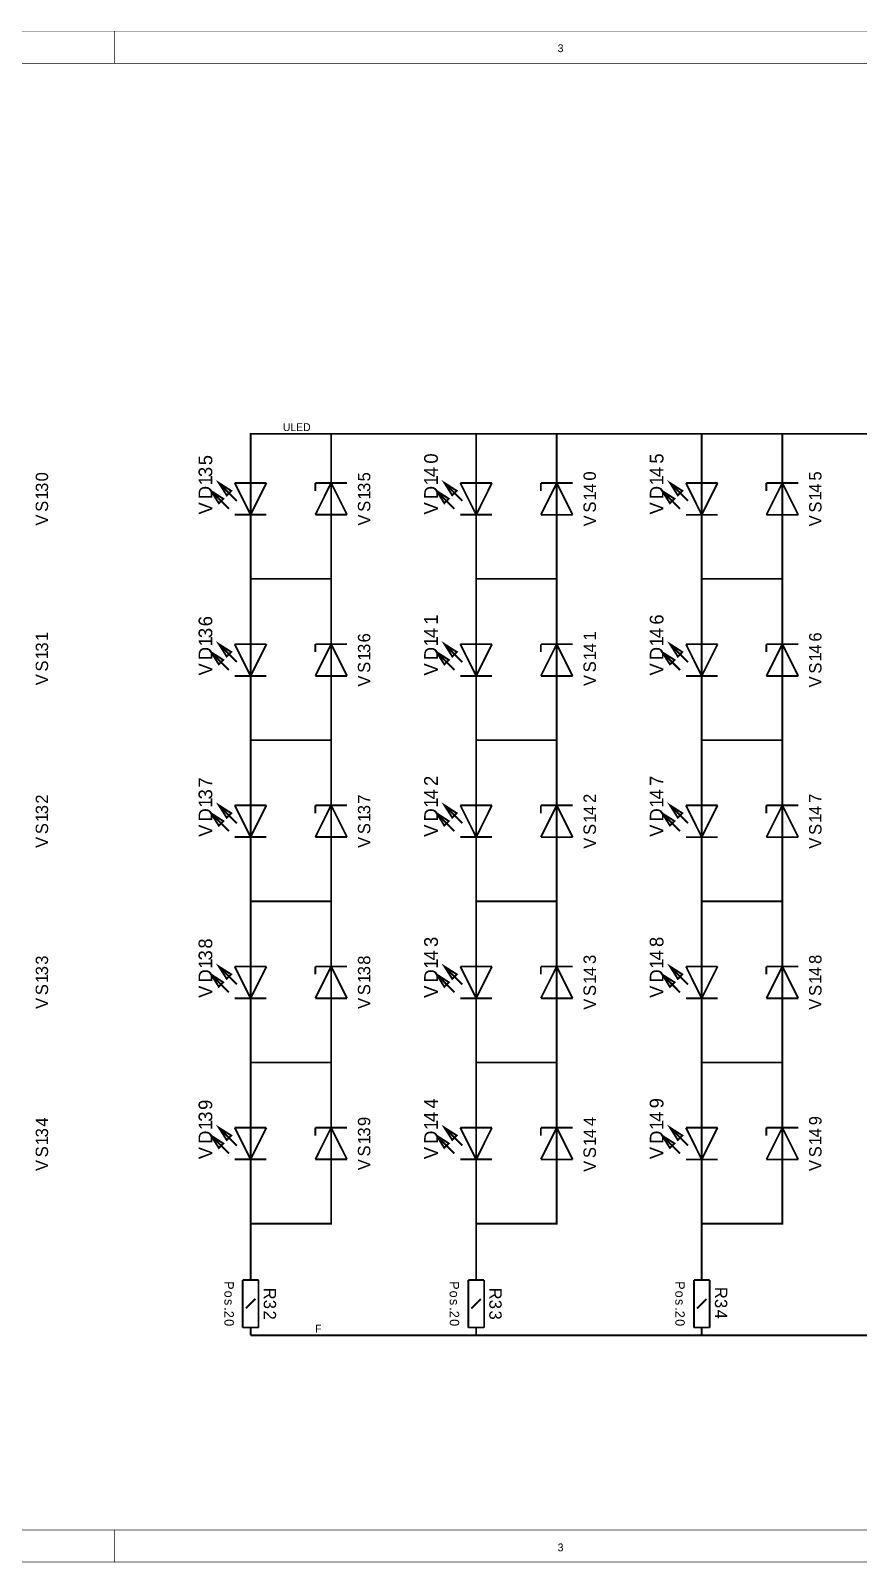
# Model space of a CAD drawing. Header units: millimetres. Extents: x 0 to 33.5, y 0 to 9.5.
# Drawn here: x 10.63 to 15.77, y 0 to 9.5 of the extents above; entities that cross this region are included whole.
import ezdxf

# ---------------------------------------------------------------- set-up
doc = ezdxf.new("R2010")
doc.units = ezdxf.units.MM
doc.header["$MEASUREMENT"] = 0
doc.layers.add('Sheet', color=255, linetype='Continuous')

msp = doc.modelspace()

# ---------------------------------------------------------------- linework, layer by layer
at = {"layer": 'Sheet'}
for points, const_width in [([(0, 9.4983), (0, 0), (33.4646, 0), (33.4646, 9.4983), (0, 9.4983), (0, 9.4983)], 0.0039), ([(0, 9.4983), (33.4646, 9.4983), (33.4646, 0), (0, 0), (0, 9.4983)], 0.0039), ([(0.2005, 9.2995), (0.2005, 0.1988), (33.2657, 0.1988), (33.2657, 9.2995), (0.2005, 9.2995), (0.2005, 9.2995)], 0.0039), ([(0.2005, 9.2995), (33.2657, 9.2995), (33.2657, 0.1988), (0.2005, 0.1988), (0.2005, 9.2995)], 0.0039), ([(11.8306, 6.597), (11.803, 6.5695), (11.7541, 6.6459), (11.8306, 6.597)], 0.0118), ([(11.8798, 6.6463), (11.8519, 6.6183), (11.8034, 6.6952), (11.8798, 6.6463)], 0.0118), ([(11.8798, 6.6463), (11.8519, 6.6183), (11.8034, 6.6952), (11.8798, 6.6463)], 0.0039), ([(13.2307, 6.597), (13.2027, 6.5695), (13.1543, 6.6459), (13.2307, 6.597)], 0.0118), ([(13.28, 6.6463), (13.252, 6.6183), (13.2035, 6.6952), (13.28, 6.6463)], 0.0118), ([(13.28, 6.6463), (13.252, 6.6183), (13.2035, 6.6952), (13.28, 6.6463)], 0.0039), ([(14.6312, 6.597), (14.6028, 6.5695), (14.5544, 6.6455), (14.6312, 6.597)], 0.0118), ([(14.6797, 6.6463), (14.6521, 6.6179), (14.6037, 6.6948), (14.6797, 6.6463)], 0.0118), ([(14.6797, 6.6463), (14.6521, 6.6179), (14.6037, 6.6948), (14.6797, 6.6463)], 0.0039), ([(11.8306, 6.597), (11.803, 6.5695), (11.7541, 6.6459), (11.8306, 6.597)], 0.0039), ([(13.2307, 6.597), (13.2027, 6.5695), (13.1543, 6.6459), (13.2307, 6.597)], 0.0039), ([(14.6312, 6.597), (14.6028, 6.5695), (14.5544, 6.6455), (14.6312, 6.597)], 0.0039), ([(11.8798, 5.6464), (11.8519, 5.6184), (11.8034, 5.6952), (11.8798, 5.6464)], 0.0118), ([(13.28, 5.6464), (13.252, 5.6184), (13.2035, 5.6952), (13.28, 5.6464)], 0.0118), ([(14.6797, 5.6464), (14.6521, 5.618), (14.6037, 5.6948), (14.6797, 5.6464)], 0.0118), ([(11.8306, 5.5971), (11.803, 5.5695), (11.7541, 5.646), (11.8306, 5.5971)], 0.0118), ([(11.8306, 5.5971), (11.803, 5.5695), (11.7541, 5.646), (11.8306, 5.5971)], 0.0039), ([(11.8798, 5.6464), (11.8519, 5.6184), (11.8034, 5.6952), (11.8798, 5.6464)], 0.0039), ([(13.2307, 5.5971), (13.2027, 5.5695), (13.1543, 5.646), (13.2307, 5.5971)], 0.0118), ([(13.2307, 5.5971), (13.2027, 5.5695), (13.1543, 5.646), (13.2307, 5.5971)], 0.0039), ([(13.28, 5.6464), (13.252, 5.6184), (13.2035, 5.6952), (13.28, 5.6464)], 0.0039), ([(14.6312, 5.5971), (14.6028, 5.5695), (14.5544, 5.6455), (14.6312, 5.5971)], 0.0118), ([(14.6312, 5.5971), (14.6028, 5.5695), (14.5544, 5.6455), (14.6312, 5.5971)], 0.0039), ([(14.6797, 5.6464), (14.6521, 5.618), (14.6037, 5.6948), (14.6797, 5.6464)], 0.0039), ([(11.8306, 4.5971), (11.803, 4.5691), (11.7541, 4.646), (11.8306, 4.5971)], 0.0118), ([(11.8798, 4.6464), (11.8519, 4.6184), (11.8034, 4.6953), (11.8798, 4.6464)], 0.0118), ([(11.8798, 4.6464), (11.8519, 4.6184), (11.8034, 4.6953), (11.8798, 4.6464)], 0.0039), ([(13.2307, 4.5971), (13.2027, 4.5691), (13.1543, 4.646), (13.2307, 4.5971)], 0.0118), ([(13.28, 4.6464), (13.252, 4.6184), (13.2035, 4.6953), (13.28, 4.6464)], 0.0118), ([(13.28, 4.6464), (13.252, 4.6184), (13.2035, 4.6953), (13.28, 4.6464)], 0.0039), ([(14.6312, 4.5971), (14.6028, 4.5696), (14.5544, 4.6456), (14.6312, 4.5971)], 0.0118), ([(14.6797, 4.6464), (14.6521, 4.618), (14.6037, 4.6949), (14.6797, 4.6464)], 0.0118), ([(14.6797, 4.6464), (14.6521, 4.618), (14.6037, 4.6949), (14.6797, 4.6464)], 0.0039), ([(11.8306, 4.5971), (11.803, 4.5691), (11.7541, 4.646), (11.8306, 4.5971)], 0.0039), ([(13.2307, 4.5971), (13.2027, 4.5691), (13.1543, 4.646), (13.2307, 4.5971)], 0.0039), ([(14.6312, 4.5971), (14.6028, 4.5696), (14.5544, 4.6456), (14.6312, 4.5971)], 0.0039), ([(11.8798, 3.6465), (11.8519, 3.6185), (11.8034, 3.6949), (11.8798, 3.6465)], 0.0118), ([(13.28, 3.6465), (13.252, 3.6185), (13.2035, 3.6949), (13.28, 3.6465)], 0.0118), ([(14.6797, 3.6465), (14.6521, 3.6181), (14.6037, 3.6949), (14.6797, 3.6465)], 0.0118), ([(11.8306, 3.5972), (11.803, 3.5692), (11.7541, 3.646), (11.8306, 3.5972)], 0.0118), ([(11.8306, 3.5972), (11.803, 3.5692), (11.7541, 3.646), (11.8306, 3.5972)], 0.0039), ([(11.8798, 3.6465), (11.8519, 3.6185), (11.8034, 3.6949), (11.8798, 3.6465)], 0.0039), ([(13.2307, 3.5972), (13.2027, 3.5692), (13.1543, 3.646), (13.2307, 3.5972)], 0.0118), ([(13.2307, 3.5972), (13.2027, 3.5692), (13.1543, 3.646), (13.2307, 3.5972)], 0.0039), ([(13.28, 3.6465), (13.252, 3.6185), (13.2035, 3.6949), (13.28, 3.6465)], 0.0039), ([(14.6312, 3.5972), (14.6028, 3.5688), (14.5544, 3.6456), (14.6312, 3.5972)], 0.0118), ([(14.6312, 3.5972), (14.6028, 3.5688), (14.5544, 3.6456), (14.6312, 3.5972)], 0.0039), ([(14.6797, 3.6465), (14.6521, 3.6181), (14.6037, 3.6949), (14.6797, 3.6465)], 0.0039), ([(11.8306, 2.5972), (11.803, 2.5692), (11.7541, 2.6461), (11.8306, 2.5972)], 0.0118), ([(11.8798, 2.6465), (11.8519, 2.6185), (11.8034, 2.695), (11.8798, 2.6465)], 0.0118), ([(11.8798, 2.6465), (11.8519, 2.6185), (11.8034, 2.695), (11.8798, 2.6465)], 0.0039), ([(13.2307, 2.5972), (13.2027, 2.5692), (13.1543, 2.6461), (13.2307, 2.5972)], 0.0118), ([(13.28, 2.6465), (13.252, 2.6185), (13.2035, 2.695), (13.28, 2.6465)], 0.0118), ([(13.28, 2.6465), (13.252, 2.6185), (13.2035, 2.695), (13.28, 2.6465)], 0.0039), ([(14.6312, 2.5972), (14.6028, 2.5688), (14.5544, 2.6457), (14.6312, 2.5972)], 0.0118), ([(14.6797, 2.6465), (14.6521, 2.6181), (14.6037, 2.695), (14.6797, 2.6465)], 0.0118), ([(14.6797, 2.6465), (14.6521, 2.6181), (14.6037, 2.695), (14.6797, 2.6465)], 0.0039), ([(11.8306, 2.5972), (11.803, 2.5692), (11.7541, 2.6461), (11.8306, 2.5972)], 0.0039), ([(13.2307, 2.5972), (13.2027, 2.5692), (13.1543, 2.6461), (13.2307, 2.5972)], 0.0039), ([(14.6312, 2.5972), (14.6028, 2.5688), (14.5544, 2.6457), (14.6312, 2.5972)], 0.0039)]:
    msp.add_lwpolyline(points, close=True, dxfattribs=dict(at, const_width=const_width))
for points, const_width in [([(11.1551, 9.4996), (11.1551, 9.2995)], 0.0039), ([(12.0001, 6.7934), (12.0001, 6.9997), (12.5001, 6.9997), (12.5001, 6.7934)], 0.0118), ([(12.5001, 6.9997), (13.4007, 6.9997), (13.9003, 6.9997), (14.8, 6.9997), (15.3004, 6.9997), (16.2001, 6.9997), (16.7005, 6.9997), (17.6003, 6.9997), (18.1007, 6.9997), (19.0004, 6.9997), (19.5008, 6.9997), (19.5008, 6.7934)], 0.0118), ([(13.4003, 6.7934), (13.4003, 6.9997)], 0.0118), ([(13.9003, 6.9997), (13.9003, 6.7934)], 0.0118), ([(14.8, 6.7934), (14.8, 6.9997)], 0.0118), ([(15.3004, 6.9997), (15.3004, 6.7934)], 0.0118), ([(12.0001, 6.6952), (12.0001, 6.7934)], 0.0118), ([(12.5001, 6.6952), (12.5001, 6.7934)], 0.0118), ([(13.4003, 6.6952), (13.4003, 6.7934)], 0.0118), ([(13.9003, 6.6948), (13.9003, 6.7934)], 0.0118), ([(14.8, 6.6948), (14.8, 6.7934)], 0.0118), ([(15.3004, 6.6948), (15.3004, 6.7934)], 0.0118), ([(11.9145, 6.5837), (11.8034, 6.6952)], 0.0118), ([(11.8798, 6.6463), (11.8034, 6.6952)], 0.0118), ([(11.8519, 6.6183), (11.8034, 6.6952)], 0.0118), ([(11.9016, 6.6952), (12.0987, 6.6952)], 0.0118), ([(11.9016, 6.6952), (12.0001, 6.498)], 0.0118), ([(12.0987, 6.6952), (12.0001, 6.498)], 0.0118), ([(12.0001, 6.498), (12.0001, 6.6952)], 0.0118), ([(12.5987, 6.6952), (12.402, 6.6952)], 0.0118), ([(12.402, 6.498), (12.5001, 6.6952)], 0.0118), ([(12.402, 6.6952), (12.402, 6.6459)], 0.0118), ([(12.5001, 6.498), (12.5001, 6.6952)], 0.0118), ([(12.5001, 6.6952), (12.5987, 6.498)], 0.0118), ([(13.3147, 6.5837), (13.2035, 6.6952)], 0.0118), ([(13.28, 6.6463), (13.2035, 6.6952)], 0.0118), ([(13.252, 6.6183), (13.2035, 6.6952)], 0.0118), ([(13.3017, 6.6952), (13.4984, 6.6952)], 0.0118), ([(13.3017, 6.6952), (13.4003, 6.498)], 0.0118), ([(13.4984, 6.6952), (13.4003, 6.498)], 0.0118), ([(13.4003, 6.498), (13.4003, 6.6952)], 0.0118), ([(13.9988, 6.6948), (13.8017, 6.6948)], 0.0118), ([(13.8017, 6.4976), (13.9003, 6.6948)], 0.0118), ([(13.8017, 6.6948), (13.8017, 6.6455)], 0.0118), ([(13.9003, 6.4976), (13.9003, 6.6948)], 0.0118), ([(13.9003, 6.6948), (13.9988, 6.4976)], 0.0118), ([(14.7148, 6.5837), (14.6037, 6.6948)], 0.0118), ([(14.6797, 6.6463), (14.6037, 6.6948)], 0.0118), ([(14.6521, 6.6179), (14.6037, 6.6948)], 0.0118), ([(14.7023, 6.6948), (14.8986, 6.6948)], 0.0118), ([(14.7023, 6.6948), (14.8, 6.4976)], 0.0118), ([(14.8986, 6.6948), (14.8, 6.4976)], 0.0118), ([(14.8, 6.4976), (14.8, 6.6948)], 0.0118), ([(15.399, 6.6948), (15.2018, 6.6948)], 0.0118), ([(15.2018, 6.4976), (15.3004, 6.6948)], 0.0118), ([(15.2018, 6.6948), (15.2018, 6.6455)], 0.0118), ([(15.3004, 6.4976), (15.3004, 6.6948)], 0.0118), ([(15.3004, 6.6948), (15.399, 6.4976)], 0.0118), ([(11.8656, 6.5344), (11.7541, 6.6459)], 0.0118), ([(13.2654, 6.5344), (13.1543, 6.6459)], 0.0118), ([(14.6655, 6.5344), (14.5544, 6.6455)], 0.0118), ([(11.9016, 6.498), (12.0987, 6.498)], 0.0118), ([(12.0001, 6.498), (12.0001, 6.3999)], 0.0118), ([(12.5987, 6.498), (12.402, 6.498)], 0.0118), ([(12.5001, 6.498), (12.5001, 6.3999)], 0.0118), ([(13.3017, 6.498), (13.4984, 6.498)], 0.0118), ([(13.4003, 6.498), (13.4003, 6.3999)], 0.0118), ([(13.9988, 6.4976), (13.8017, 6.4976)], 0.0118), ([(13.9003, 6.4976), (13.9003, 6.3999)], 0.0118), ([(14.7023, 6.4976), (14.8986, 6.4976)], 0.0118), ([(14.8, 6.4976), (14.8, 6.3999)], 0.0118), ([(15.399, 6.4976), (15.2018, 6.4976)], 0.0118), ([(15.3004, 6.4976), (15.3004, 6.3999)], 0.0118), ([(12.0001, 6.3999), (12.0001, 6.1), (12.0001, 5.7934)], 0.0118), ([(12.5001, 6.3999), (12.5001, 6.1), (12.5001, 5.7934)], 0.0118), ([(13.4003, 6.3999), (13.4003, 6.1), (13.4003, 5.7934)], 0.0118), ([(13.9003, 6.3999), (13.9003, 6.1), (13.9003, 5.7934)], 0.0118), ([(14.8, 6.3999), (14.8, 6.1), (14.8, 5.7934)], 0.0118), ([(15.3004, 6.3999), (15.3004, 6.1), (15.3004, 5.7934)], 0.0118), ([(12.5001, 6.1), (12.0001, 6.1)], 0.0118), ([(13.9003, 6.1), (13.4007, 6.1)], 0.0118), ([(15.3004, 6.1), (14.8, 6.1)], 0.0118), ([(12.0001, 5.6952), (12.0001, 5.7934)], 0.0118), ([(12.5001, 5.6952), (12.5001, 5.7934)], 0.0118), ([(13.4003, 5.6952), (13.4003, 5.7934)], 0.0118), ([(13.9003, 5.6948), (13.9003, 5.7934)], 0.0118), ([(14.8, 5.6948), (14.8, 5.7934)], 0.0118), ([(15.3004, 5.6948), (15.3004, 5.7934)], 0.0118), ([(11.8656, 5.5344), (11.7541, 5.646)], 0.0118), ([(11.9145, 5.5837), (11.8034, 5.6952)], 0.0118), ([(11.8798, 5.6464), (11.8034, 5.6952)], 0.0118), ([(11.8519, 5.6184), (11.8034, 5.6952)], 0.0118), ([(11.9016, 5.6952), (12.0987, 5.6952)], 0.0118), ([(11.9016, 5.6952), (12.0001, 5.4981)], 0.0118), ([(12.0987, 5.6952), (12.0001, 5.4981)], 0.0118), ([(12.0001, 5.4981), (12.0001, 5.6952)], 0.0118), ([(12.5987, 5.6952), (12.402, 5.6952)], 0.0118), ([(12.402, 5.4981), (12.5001, 5.6952)], 0.0118), ([(12.402, 5.6952), (12.402, 5.646)], 0.0118), ([(12.5001, 5.4981), (12.5001, 5.6952)], 0.0118), ([(12.5001, 5.6952), (12.5987, 5.4981)], 0.0118), ([(13.2654, 5.5344), (13.1543, 5.646)], 0.0118), ([(13.3147, 5.5837), (13.2035, 5.6952)], 0.0118), ([(13.28, 5.6464), (13.2035, 5.6952)], 0.0118), ([(13.252, 5.6184), (13.2035, 5.6952)], 0.0118), ([(13.3017, 5.6952), (13.4984, 5.6952)], 0.0118), ([(13.3017, 5.6952), (13.4003, 5.4981)], 0.0118), ([(13.4984, 5.6952), (13.4003, 5.4981)], 0.0118), ([(13.4003, 5.4981), (13.4003, 5.6952)], 0.0118), ([(13.9988, 5.6948), (13.8017, 5.6948)], 0.0118), ([(13.8017, 5.4977), (13.9003, 5.6948)], 0.0118), ([(13.8017, 5.6948), (13.8017, 5.6455)], 0.0118), ([(13.9003, 5.4977), (13.9003, 5.6948)], 0.0118), ([(13.9003, 5.6948), (13.9988, 5.4977)], 0.0118), ([(14.6655, 5.5344), (14.5544, 5.6455)], 0.0118), ([(14.7148, 5.5837), (14.6037, 5.6948)], 0.0118), ([(14.6797, 5.6464), (14.6037, 5.6948)], 0.0118), ([(14.6521, 5.618), (14.6037, 5.6948)], 0.0118), ([(14.7023, 5.6948), (14.8986, 5.6948)], 0.0118), ([(14.7023, 5.6948), (14.8, 5.4977)], 0.0118), ([(14.8986, 5.6948), (14.8, 5.4977)], 0.0118), ([(14.8, 5.4977), (14.8, 5.6948)], 0.0118), ([(15.399, 5.6948), (15.2018, 5.6948)], 0.0118), ([(15.2018, 5.4977), (15.3004, 5.6948)], 0.0118), ([(15.2018, 5.6948), (15.2018, 5.6455)], 0.0118), ([(15.3004, 5.4977), (15.3004, 5.6948)], 0.0118), ([(15.3004, 5.6948), (15.399, 5.4977)], 0.0118), ([(11.9016, 5.4981), (12.0987, 5.4981)], 0.0118), ([(12.0001, 5.4981), (12.0001, 5.3999)], 0.0118), ([(12.5987, 5.4981), (12.402, 5.4981)], 0.0118), ([(12.5001, 5.4981), (12.5001, 5.3999)], 0.0118), ([(13.3017, 5.4981), (13.4984, 5.4981)], 0.0118), ([(13.4003, 5.4981), (13.4003, 5.3999)], 0.0118), ([(13.9988, 5.4977), (13.8017, 5.4977)], 0.0118), ([(13.9003, 5.4977), (13.9003, 5.3999)], 0.0118), ([(14.7023, 5.4977), (14.8986, 5.4977)], 0.0118), ([(14.8, 5.4977), (14.8, 5.3999)], 0.0118), ([(15.399, 5.4977), (15.2018, 5.4977)], 0.0118), ([(15.3004, 5.4977), (15.3004, 5.3999)], 0.0118), ([(12.0001, 5.3999), (12.0001, 5.0996), (12.0001, 4.7934)], 0.0118), ([(12.5001, 5.3999), (12.5001, 5.0996), (12.5001, 4.7934)], 0.0118), ([(13.4003, 5.3999), (13.4003, 5.0996), (13.4003, 4.7934)], 0.0118), ([(13.9003, 5.3999), (13.9003, 5.0992), (13.9003, 4.7934)], 0.0118), ([(14.8, 5.3999), (14.8, 5.0992), (14.8, 4.7934)], 0.0118), ([(15.3004, 5.3999), (15.3004, 5.0992), (15.3004, 4.7934)], 0.0118), ([(12.5001, 5.0996), (12.0001, 5.0996)], 0.0118), ([(13.9003, 5.0992), (13.4007, 5.0992)], 0.0118), ([(15.3004, 5.0992), (14.8, 5.0992)], 0.0118), ([(12.0001, 4.6953), (12.0001, 4.7934)], 0.0118), ([(12.5001, 4.6953), (12.5001, 4.7934)], 0.0118), ([(13.4003, 4.6953), (13.4003, 4.7934)], 0.0118), ([(13.9003, 4.6949), (13.9003, 4.7934)], 0.0118), ([(14.8, 4.6949), (14.8, 4.7934)], 0.0118), ([(15.3004, 4.6949), (15.3004, 4.7934)], 0.0118), ([(11.9145, 4.5838), (11.8034, 4.6949)], 0.0118), ([(11.8798, 4.6464), (11.8034, 4.6949)], 0.0118), ([(11.8519, 4.6184), (11.8034, 4.6949)], 0.0118), ([(11.9016, 4.6953), (12.0987, 4.6953)], 0.0118), ([(11.9016, 4.6953), (12.0001, 4.4981)], 0.0118), ([(12.0987, 4.6953), (12.0001, 4.4981)], 0.0118), ([(12.0001, 4.4981), (12.0001, 4.6953)], 0.0118), ([(12.5987, 4.6953), (12.402, 4.6953)], 0.0118), ([(12.402, 4.4981), (12.5001, 4.6953)], 0.0118), ([(12.402, 4.6953), (12.402, 4.646)], 0.0118), ([(12.5001, 4.4981), (12.5001, 4.6953)], 0.0118), ([(12.5001, 4.6953), (12.5987, 4.4981)], 0.0118), ([(13.3147, 4.5838), (13.2035, 4.6949)], 0.0118), ([(13.28, 4.6464), (13.2035, 4.6949)], 0.0118), ([(13.252, 4.6184), (13.2035, 4.6949)], 0.0118), ([(13.3017, 4.6953), (13.4984, 4.6953)], 0.0118), ([(13.3017, 4.6953), (13.4003, 4.4981)], 0.0118), ([(13.4984, 4.6953), (13.4003, 4.4981)], 0.0118), ([(13.4003, 4.4981), (13.4003, 4.6953)], 0.0118), ([(13.9988, 4.6949), (13.8017, 4.6949)], 0.0118), ([(13.8017, 4.4977), (13.9003, 4.6949)], 0.0118), ([(13.8017, 4.6949), (13.8017, 4.6456)], 0.0118), ([(13.9003, 4.4977), (13.9003, 4.6949)], 0.0118), ([(13.9003, 4.6949), (13.9988, 4.4977)], 0.0118), ([(14.7148, 4.5838), (14.6037, 4.6949)], 0.0118), ([(14.6797, 4.6464), (14.6037, 4.6949)], 0.0118), ([(14.6521, 4.618), (14.6037, 4.6949)], 0.0118), ([(14.7023, 4.6949), (14.8986, 4.6949)], 0.0118), ([(14.7023, 4.6949), (14.8, 4.4977)], 0.0118), ([(14.8986, 4.6949), (14.8, 4.4977)], 0.0118), ([(14.8, 4.4977), (14.8, 4.6949)], 0.0118), ([(15.399, 4.6949), (15.2018, 4.6949)], 0.0118), ([(15.2018, 4.4977), (15.3004, 4.6949)], 0.0118), ([(15.2018, 4.6949), (15.2018, 4.6456)], 0.0118), ([(15.3004, 4.4977), (15.3004, 4.6949)], 0.0118), ([(15.3004, 4.6949), (15.399, 4.4977)], 0.0118), ([(11.8656, 4.5345), (11.7541, 4.646)], 0.0118), ([(13.2654, 4.5345), (13.1543, 4.646)], 0.0118), ([(14.6655, 4.5345), (14.5544, 4.6456)], 0.0118), ([(11.9016, 4.4981), (12.0987, 4.4981)], 0.0118), ([(12.0001, 4.4981), (12.0001, 4.4)], 0.0118), ([(12.5987, 4.4981), (12.402, 4.4981)], 0.0118), ([(12.5001, 4.4981), (12.5001, 4.4)], 0.0118), ([(13.3017, 4.4981), (13.4984, 4.4981)], 0.0118), ([(13.4003, 4.4981), (13.4003, 4.4)], 0.0118), ([(13.9988, 4.4977), (13.8017, 4.4977)], 0.0118), ([(13.9003, 4.4977), (13.9003, 4.4)], 0.0118), ([(14.7023, 4.4977), (14.8986, 4.4977)], 0.0118), ([(14.8, 4.4977), (14.8, 4.4)], 0.0118), ([(15.399, 4.4977), (15.2018, 4.4977)], 0.0118), ([(15.3004, 4.4977), (15.3004, 4.4)], 0.0118), ([(12.0001, 4.4), (12.0001, 4.0997), (12.0001, 3.7935)], 0.0118), ([(12.5001, 4.4), (12.5001, 4.0997), (12.5001, 3.7935)], 0.0118), ([(13.4003, 4.4), (13.4003, 4.0997), (13.4003, 3.7935)], 0.0118), ([(13.9003, 4.4), (13.9003, 4.0992), (13.9003, 3.7935)], 0.0118), ([(14.8, 4.4), (14.8, 4.0992), (14.8, 3.7935)], 0.0118), ([(15.3004, 4.4), (15.3004, 4.0992), (15.3004, 3.7935)], 0.0118), ([(12.5001, 4.0997), (12.0001, 4.0997)], 0.0118), ([(13.9003, 4.0992), (13.4007, 4.0992)], 0.0118), ([(15.3004, 4.0992), (14.8, 4.0992)], 0.0118), ([(12.0001, 3.6949), (12.0001, 3.7935)], 0.0118), ([(12.5001, 3.6949), (12.5001, 3.7935)], 0.0118), ([(13.4003, 3.6949), (13.4003, 3.7935)], 0.0118), ([(13.9003, 3.6949), (13.9003, 3.7935)], 0.0118), ([(14.8, 3.6949), (14.8, 3.7935)], 0.0118), ([(15.3004, 3.6949), (15.3004, 3.7935)], 0.0118), ([(11.8656, 3.5345), (11.7541, 3.646)], 0.0118), ([(11.9145, 3.5838), (11.8034, 3.6949)], 0.0118), ([(11.8798, 3.6465), (11.8034, 3.6949)], 0.0118), ([(11.8519, 3.6185), (11.8034, 3.6949)], 0.0118), ([(11.9016, 3.6949), (12.0987, 3.6949)], 0.0118), ([(11.9016, 3.6949), (12.0001, 3.4982)], 0.0118), ([(12.0987, 3.6949), (12.0001, 3.4982)], 0.0118), ([(12.0001, 3.4982), (12.0001, 3.6949)], 0.0118), ([(12.5987, 3.6949), (12.402, 3.6949)], 0.0118), ([(12.402, 3.4982), (12.5001, 3.6949)], 0.0118), ([(12.402, 3.6949), (12.402, 3.646)], 0.0118), ([(12.5001, 3.4982), (12.5001, 3.6949)], 0.0118), ([(12.5001, 3.6949), (12.5987, 3.4982)], 0.0118), ([(13.2654, 3.5345), (13.1543, 3.646)], 0.0118), ([(13.3147, 3.5838), (13.2035, 3.6949)], 0.0118), ([(13.28, 3.6465), (13.2035, 3.6949)], 0.0118), ([(13.252, 3.6185), (13.2035, 3.6949)], 0.0118), ([(13.3017, 3.6949), (13.4984, 3.6949)], 0.0118), ([(13.3017, 3.6949), (13.4003, 3.4982)], 0.0118), ([(13.4984, 3.6949), (13.4003, 3.4982)], 0.0118), ([(13.4003, 3.4982), (13.4003, 3.6949)], 0.0118), ([(13.9988, 3.6949), (13.8017, 3.6949)], 0.0118), ([(13.8017, 3.4978), (13.9003, 3.6949)], 0.0118), ([(13.8017, 3.6949), (13.8017, 3.6456)], 0.0118), ([(13.9003, 3.4978), (13.9003, 3.6949)], 0.0118), ([(13.9003, 3.6949), (13.9988, 3.4978)], 0.0118), ([(14.6655, 3.5345), (14.5544, 3.6456)], 0.0118), ([(14.7148, 3.5838), (14.6037, 3.6949)], 0.0118), ([(14.6797, 3.6465), (14.6037, 3.6949)], 0.0118), ([(14.6521, 3.6181), (14.6037, 3.6949)], 0.0118), ([(14.7023, 3.6949), (14.8986, 3.6949)], 0.0118), ([(14.7023, 3.6949), (14.8, 3.4978)], 0.0118), ([(14.8986, 3.6949), (14.8, 3.4978)], 0.0118), ([(14.8, 3.4978), (14.8, 3.6949)], 0.0118), ([(15.399, 3.6949), (15.2018, 3.6949)], 0.0118), ([(15.2018, 3.4978), (15.3004, 3.6949)], 0.0118), ([(15.2018, 3.6949), (15.2018, 3.6456)], 0.0118), ([(15.3004, 3.4978), (15.3004, 3.6949)], 0.0118), ([(15.3004, 3.6949), (15.399, 3.4978)], 0.0118), ([(11.9016, 3.4982), (12.0987, 3.4982)], 0.0118), ([(12.0001, 3.4982), (12.0001, 3.4)], 0.0118), ([(12.5987, 3.4982), (12.402, 3.4982)], 0.0118), ([(12.5001, 3.4982), (12.5001, 3.4)], 0.0118), ([(13.3017, 3.4982), (13.4984, 3.4982)], 0.0118), ([(13.4003, 3.4982), (13.4003, 3.4)], 0.0118), ([(13.9988, 3.4978), (13.8017, 3.4978)], 0.0118), ([(13.9003, 3.4978), (13.9003, 3.4)], 0.0118), ([(14.7023, 3.4978), (14.8986, 3.4978)], 0.0118), ([(14.8, 3.4978), (14.8, 3.4)], 0.0118), ([(15.399, 3.4978), (15.2018, 3.4978)], 0.0118), ([(15.3004, 3.4978), (15.3004, 3.4)], 0.0118), ([(12.0001, 3.4), (12.0001, 3.0997), (12.0001, 2.7935)], 0.0118), ([(12.5001, 3.4), (12.5001, 3.0997), (12.5001, 2.7935)], 0.0118), ([(13.4003, 3.4), (13.4003, 3.0997), (13.4003, 2.7935)], 0.0118), ([(13.9003, 3.4), (13.9003, 3.0993), (13.9003, 2.7935)], 0.0118), ([(14.8, 3.4), (14.8, 3.0993), (14.8, 2.7935)], 0.0118), ([(15.3004, 3.4), (15.3004, 3.0993), (15.3004, 2.7935)], 0.0118), ([(12.5001, 3.0997), (12.0001, 3.0997)], 0.0118), ([(13.9003, 3.0993), (13.4007, 3.0993)], 0.0118), ([(15.3004, 3.0993), (14.8, 3.0993)], 0.0118), ([(12.0001, 2.695), (12.0001, 2.7935)], 0.0118), ([(12.5001, 2.695), (12.5001, 2.7935)], 0.0118), ([(13.4003, 2.695), (13.4003, 2.7935)], 0.0118), ([(13.9003, 2.695), (13.9003, 2.7935)], 0.0118), ([(14.8, 2.695), (14.8, 2.7935)], 0.0118), ([(15.3004, 2.695), (15.3004, 2.7935)], 0.0118), ([(11.9145, 2.5838), (11.8034, 2.695)], 0.0118), ([(11.8798, 2.6465), (11.8034, 2.695)], 0.0118), ([(11.8519, 2.6185), (11.8034, 2.695)], 0.0118), ([(11.9016, 2.695), (12.0987, 2.695)], 0.0118), ([(11.9016, 2.695), (12.0001, 2.4982)], 0.0118), ([(12.0987, 2.695), (12.0001, 2.4982)], 0.0118), ([(12.0001, 2.4982), (12.0001, 2.695)], 0.0118), ([(12.5987, 2.695), (12.402, 2.695)], 0.0118), ([(12.402, 2.4982), (12.5001, 2.695)], 0.0118), ([(12.402, 2.695), (12.402, 2.6461)], 0.0118), ([(12.5001, 2.4982), (12.5001, 2.695)], 0.0118), ([(12.5001, 2.695), (12.5987, 2.4982)], 0.0118), ([(13.3147, 2.5838), (13.2035, 2.695)], 0.0118), ([(13.28, 2.6465), (13.2035, 2.695)], 0.0118), ([(13.252, 2.6185), (13.2035, 2.695)], 0.0118), ([(13.3017, 2.695), (13.4984, 2.695)], 0.0118), ([(13.3017, 2.695), (13.4003, 2.4982)], 0.0118), ([(13.4984, 2.695), (13.4003, 2.4982)], 0.0118), ([(13.4003, 2.4982), (13.4003, 2.695)], 0.0118), ([(13.9988, 2.695), (13.8017, 2.695)], 0.0118), ([(13.8017, 2.4978), (13.9003, 2.695)], 0.0118), ([(13.8017, 2.695), (13.8017, 2.6457)], 0.0118), ([(13.9003, 2.4978), (13.9003, 2.695)], 0.0118), ([(13.9003, 2.695), (13.9988, 2.4978)], 0.0118), ([(14.7148, 2.5838), (14.6037, 2.695)], 0.0118), ([(14.6797, 2.6465), (14.6037, 2.695)], 0.0118), ([(14.6521, 2.6181), (14.6037, 2.695)], 0.0118), ([(14.7023, 2.695), (14.8986, 2.695)], 0.0118), ([(14.7023, 2.695), (14.8, 2.4978)], 0.0118), ([(14.8986, 2.695), (14.8, 2.4978)], 0.0118), ([(14.8, 2.4978), (14.8, 2.695)], 0.0118), ([(15.399, 2.695), (15.2018, 2.695)], 0.0118), ([(15.2018, 2.4978), (15.3004, 2.695)], 0.0118), ([(15.2018, 2.695), (15.2018, 2.6457)], 0.0118), ([(15.3004, 2.4978), (15.3004, 2.695)], 0.0118), ([(15.3004, 2.695), (15.399, 2.4978)], 0.0118), ([(11.8656, 2.5346), (11.7541, 2.6461)], 0.0118), ([(13.2654, 2.5346), (13.1543, 2.6461)], 0.0118), ([(14.6655, 2.5346), (14.5544, 2.6457)], 0.0118), ([(11.9016, 2.4982), (12.0987, 2.4982)], 0.0118), ([(12.0001, 2.4982), (12.0001, 2.4001)], 0.0118), ([(12.5987, 2.4982), (12.402, 2.4982)], 0.0118), ([(12.5001, 2.4982), (12.5001, 2.4001)], 0.0118), ([(13.3017, 2.4982), (13.4984, 2.4982)], 0.0118), ([(13.4003, 2.4982), (13.4003, 2.4001)], 0.0118), ([(13.9988, 2.4978), (13.8017, 2.4978)], 0.0118), ([(13.9003, 2.4978), (13.9003, 2.4001)], 0.0118), ([(14.7023, 2.4978), (14.8986, 2.4978)], 0.0118), ([(14.8, 2.4978), (14.8, 2.4001)], 0.0118), ([(15.399, 2.4978), (15.2018, 2.4978)], 0.0118), ([(15.3004, 2.4978), (15.3004, 2.4001)], 0.0118), ([(12.5001, 2.4001), (12.5001, 2.0997), (12.0001, 2.0997)], 0.0118), ([(12.0001, 2.4001), (12.0001, 2.0997), (12.0001, 1.7998)], 0.0118), ([(13.4003, 2.4001), (13.4003, 2.0997), (13.4003, 1.7998)], 0.0118), ([(13.9003, 2.4001), (13.9003, 2.0993), (13.4007, 2.0993)], 0.0118), ([(15.3004, 2.4001), (15.3004, 2.0993), (14.8, 2.0993)], 0.0118), ([(14.8, 2.4001), (14.8, 2.0993), (14.8, 1.7994)], 0.0118), ([(12.0001, 1.7505), (12.0001, 1.7998)], 0.0118), ([(13.4003, 1.7505), (13.4003, 1.7998)], 0.0118), ([(11.9509, 1.4552), (11.9509, 1.7505)], 0.0118), ([(11.9509, 1.7505), (12.0494, 1.7505)], 0.0118), ([(12.0494, 1.7505), (12.0494, 1.4552)], 0.0118), ([(13.351, 1.4552), (13.351, 1.7505)], 0.0118), ([(13.351, 1.7505), (13.4496, 1.7505)], 0.0118), ([(13.4496, 1.7505), (13.4496, 1.4552)], 0.0118), ([(14.7515, 1.4552), (14.7515, 1.7501)], 0.0118), ([(14.7515, 1.7501), (14.8493, 1.7501)], 0.0118), ([(14.8, 1.7501), (14.8, 1.7994)], 0.0118), ([(14.8493, 1.7501), (14.8493, 1.4552)], 0.0118), ([(12.0298, 1.6323), (11.9705, 1.5734)], 0.0118), ([(13.4295, 1.6323), (13.3706, 1.5734)], 0.0118), ([(14.8301, 1.6323), (14.7708, 1.573)], 0.0118), ([(12.0494, 1.4552), (11.9509, 1.4552)], 0.0118), ([(12.0001, 1.4552), (12.0001, 1.4064)], 0.0118), ([(13.4496, 1.4552), (13.351, 1.4552)], 0.0118), ([(13.4003, 1.4552), (13.4003, 1.4064)], 0.0118), ([(14.8493, 1.4552), (14.7515, 1.4552)], 0.0118), ([(14.8, 1.4552), (14.8, 1.406)], 0.0118), ([(12.0006, 1.406), (13.4007, 1.406), (14.8, 1.406), (16.2001, 1.406), (17.6003, 1.406), (19.0004, 1.406), (20.4005, 1.406)], 0.0118), ([(11.1551, 0), (11.1551, 0.2001)], 0.0039)]:
    msp.add_lwpolyline(points, dxfattribs=dict(at, const_width=const_width))

# ---------------------------------------------------------------- texts
for s, height, p in [('3', 0.0485, (13.9061, 9.368)), ('ULED', 0.04845, (12.2002, 7.0172)), ('F', 0.0485, (12.4007, 1.4235)), ('3', 0.0485, (13.9061, 0.0668))]:
    msp.add_text(s, height=height, dxfattribs=at).set_placement(p)
for s, height, rotation, p in [('5', 0.0852, 90, (11.7625, 6.805)), ('0', 0.0852, 90, (13.1626, 6.8151)), ('5', 0.0852, 90, (14.5627, 6.8151)), ('0', 0.0769, 90, (10.7433, 6.7048)), ('3', 0.0852, 90, (11.7625, 6.7315)), ('5', 0.0769, 90, (12.7432, 6.7048)), ('4', 0.0852, 90, (13.1626, 6.7315)), ('0', 0.0769, 90, (14.1434, 6.7098)), ('4', 0.0852, 90, (14.5627, 6.7315)), ('5', 0.0769, 90, (15.5435, 6.7098)), ('3', 0.0769, 90, (10.7433, 6.6396)), ('1', 0.0852, 90, (11.7625, 6.6797)), ('D', 0.0852, 90, (11.7625, 6.5945)), ('3', 0.0769, 90, (12.7432, 6.6396)), ('1', 0.0852, 90, (13.1626, 6.6797)), ('D', 0.0852, 90, (13.1626, 6.5945)), ('4', 0.0769, 90, (14.1434, 6.6346)), ('1', 0.0852, 90, (14.5627, 6.6797)), ('D', 0.0852, 90, (14.5627, 6.5945)), ('4', 0.0769, 90, (15.5435, 6.6346)), ('S', 0.0769, 90, (10.7433, 6.516)), ('1', 0.0769, 90, (10.7433, 6.5912)), ('V', 0.0852, 90, (11.7625, 6.4993)), ('S', 0.0769, 90, (12.7432, 6.516)), ('1', 0.0769, 90, (12.7432, 6.5912)), ('V', 0.0852, 90, (13.1626, 6.4993)), ('S', 0.0769, 90, (14.1434, 6.511)), ('1', 0.0769, 90, (14.1434, 6.5862)), ('V', 0.0852, 90, (14.5627, 6.4993)), ('S', 0.0769, 90, (15.5435, 6.511)), ('1', 0.0769, 90, (15.5435, 6.5862)), ('V', 0.0769, 90, (10.7433, 6.4308)), ('V', 0.0769, 90, (12.7432, 6.4308)), ('V', 0.0769, 90, (14.1434, 6.4258)), ('V', 0.0769, 90, (15.5435, 6.4258)), ('6', 0.0852, 90, (11.7625, 5.8059)), ('1', 0.0852, 90, (13.1626, 5.816)), ('6', 0.0852, 90, (14.5627, 5.816)), ('1', 0.0769, 90, (10.7433, 5.714)), ('3', 0.0852, 90, (11.7625, 5.7324)), ('1', 0.0852, 90, (11.7625, 5.6806)), ('6', 0.0769, 90, (12.7432, 5.7057)), ('4', 0.0852, 90, (13.1626, 5.7324)), ('1', 0.0852, 90, (13.1626, 5.6806)), ('1', 0.0769, 90, (14.1434, 5.7174)), ('4', 0.0852, 90, (14.5627, 5.7324)), ('1', 0.0852, 90, (14.5627, 5.6806)), ('6', 0.0769, 90, (15.5435, 5.7107)), ('3', 0.0769, 90, (10.7433, 5.6489)), ('1', 0.0769, 90, (10.7433, 5.6004)), ('D', 0.0852, 90, (11.7625, 5.5954)), ('3', 0.0769, 90, (12.7432, 5.6405)), ('1', 0.0769, 90, (12.7432, 5.5921)), ('D', 0.0852, 90, (13.1626, 5.5954)), ('4', 0.0769, 90, (14.1434, 5.6439)), ('1', 0.0769, 90, (14.1434, 5.5954)), ('D', 0.0852, 90, (14.5627, 5.5954)), ('4', 0.0769, 90, (15.5435, 5.6355)), ('1', 0.0769, 90, (15.5435, 5.5871)), ('S', 0.0769, 90, (10.7433, 5.5252)), ('V', 0.0852, 90, (11.7625, 5.5002)), ('S', 0.0769, 90, (12.7432, 5.5169)), ('V', 0.0852, 90, (13.1626, 5.5002)), ('S', 0.0769, 90, (14.1434, 5.5202)), ('V', 0.0852, 90, (14.5627, 5.5002)), ('S', 0.0769, 90, (15.5435, 5.5119)), ('V', 0.0769, 90, (10.7433, 5.44)), ('V', 0.0769, 90, (12.7432, 5.4317)), ('V', 0.0769, 90, (14.1434, 5.435)), ('V', 0.0769, 90, (15.5435, 5.4267)), ('7', 0.0852, 90, (11.7625, 4.8051)), ('2', 0.0852, 90, (13.1626, 4.8152)), ('7', 0.0852, 90, (14.5627, 4.8152)), ('2', 0.0769, 90, (10.7433, 4.7049)), ('3', 0.0852, 90, (11.7625, 4.7316)), ('7', 0.0769, 90, (12.7432, 4.7049)), ('4', 0.0852, 90, (13.1626, 4.7316)), ('2', 0.0769, 90, (14.1434, 4.7099)), ('4', 0.0852, 90, (14.5627, 4.7316)), ('7', 0.0769, 90, (15.5435, 4.7099)), ('3', 0.0769, 90, (10.7433, 4.6397)), ('1', 0.0852, 90, (11.7625, 4.6798)), ('D', 0.0852, 90, (11.7625, 4.5946)), ('3', 0.0769, 90, (12.7432, 4.6397)), ('1', 0.0852, 90, (13.1626, 4.6798)), ('D', 0.0852, 90, (13.1626, 4.5946)), ('4', 0.0769, 90, (14.1434, 4.6347)), ('1', 0.0852, 90, (14.5627, 4.6798)), ('D', 0.0852, 90, (14.5627, 4.5946)), ('4', 0.0769, 90, (15.5435, 4.6347)), ('S', 0.0769, 90, (10.7433, 4.5161)), ('1', 0.0769, 90, (10.7433, 4.5913)), ('V', 0.0852, 90, (11.7625, 4.4994)), ('S', 0.0769, 90, (12.7432, 4.5161)), ('1', 0.0769, 90, (12.7432, 4.5913)), ('V', 0.0852, 90, (13.1626, 4.4994)), ('S', 0.0769, 90, (14.1434, 4.5111)), ('1', 0.0769, 90, (14.1434, 4.5863)), ('V', 0.0852, 90, (14.5627, 4.4994)), ('S', 0.0769, 90, (15.5435, 4.5111)), ('1', 0.0769, 90, (15.5435, 4.5863)), ('V', 0.0769, 90, (10.7433, 4.4309)), ('V', 0.0769, 90, (12.7432, 4.4309)), ('V', 0.0769, 90, (14.1434, 4.4259)), ('V', 0.0769, 90, (15.5435, 4.4259)), ('8', 0.0852, 90, (11.7625, 3.806)), ('3', 0.0852, 90, (13.1626, 3.816)), ('8', 0.0852, 90, (14.5627, 3.816)), ('3', 0.0769, 90, (10.7433, 3.7058)), ('3', 0.0852, 90, (11.7625, 3.7325)), ('1', 0.0852, 90, (11.7625, 3.6807)), ('8', 0.0769, 90, (12.7432, 3.7058)), ('4', 0.0852, 90, (13.1626, 3.7325)), ('1', 0.0852, 90, (13.1626, 3.6807)), ('3', 0.0769, 90, (14.1434, 3.7108)), ('4', 0.0852, 90, (14.5627, 3.7325)), ('1', 0.0852, 90, (14.5627, 3.6807)), ('8', 0.0769, 90, (15.5435, 3.7108)), ('3', 0.0769, 90, (10.7433, 3.6406)), ('1', 0.0769, 90, (10.7433, 3.5922)), ('D', 0.0852, 90, (11.7625, 3.5955)), ('3', 0.0769, 90, (12.7432, 3.6406)), ('1', 0.0769, 90, (12.7432, 3.5922)), ('D', 0.0852, 90, (13.1626, 3.5955)), ('4', 0.0769, 90, (14.1434, 3.6356)), ('1', 0.0769, 90, (14.1434, 3.5871)), ('D', 0.0852, 90, (14.5627, 3.5955)), ('4', 0.0769, 90, (15.5435, 3.6356)), ('1', 0.0769, 90, (15.5435, 3.5871)), ('S', 0.0769, 90, (10.7433, 3.517)), ('V', 0.0852, 90, (11.7625, 3.5003)), ('S', 0.0769, 90, (12.7432, 3.517)), ('V', 0.0852, 90, (13.1626, 3.5003)), ('S', 0.0769, 90, (14.1434, 3.512)), ('V', 0.0852, 90, (14.5627, 3.5003)), ('S', 0.0769, 90, (15.5435, 3.512)), ('V', 0.0769, 90, (10.7433, 3.4318)), ('V', 0.0769, 90, (12.7432, 3.4318)), ('V', 0.0769, 90, (14.1434, 3.4267)), ('V', 0.0769, 90, (15.5435, 3.4267)), ('9', 0.0852, 90, (11.7625, 2.8052)), ('4', 0.0852, 90, (13.1626, 2.8136)), ('9', 0.0852, 90, (14.5627, 2.8152)), ('3', 0.0852, 90, (11.7625, 2.7317)), ('9', 0.0769, 90, (12.7432, 2.705)), ('4', 0.0852, 90, (13.1626, 2.73)), ('4', 0.0769, 90, (14.1434, 2.705)), ('4', 0.0852, 90, (14.5627, 2.7317)), ('9', 0.0769, 90, (15.5435, 2.71)), ('3', 0.0769, 90, (10.7433, 2.6348)), ('4', 0.0769, 90, (10.7433, 2.7016)), ('1', 0.0852, 90, (11.7625, 2.6799)), ('D', 0.0852, 90, (11.7625, 2.5947)), ('3', 0.0769, 90, (12.7432, 2.6398)), ('1', 0.0852, 90, (13.1626, 2.6799)), ('D', 0.0852, 90, (13.1626, 2.5947)), ('4', 0.0769, 90, (14.1434, 2.6298)), ('1', 0.0852, 90, (14.5627, 2.6799)), ('D', 0.0852, 90, (14.5627, 2.5947)), ('4', 0.0769, 90, (15.5435, 2.6348)), ('S', 0.0769, 90, (10.7433, 2.5112)), ('1', 0.0769, 90, (10.7433, 2.5864)), ('V', 0.0852, 90, (11.7625, 2.4995)), ('S', 0.0769, 90, (12.7432, 2.5162)), ('1', 0.0769, 90, (12.7432, 2.5914)), ('V', 0.0852, 90, (13.1626, 2.4995)), ('S', 0.0769, 90, (14.1434, 2.5062)), ('1', 0.0769, 90, (14.1434, 2.5813)), ('V', 0.0852, 90, (14.5627, 2.4995)), ('S', 0.0769, 90, (15.5435, 2.5112)), ('1', 0.0769, 90, (15.5435, 2.5864)), ('V', 0.0769, 90, (10.7433, 2.426)), ('V', 0.0769, 90, (12.7432, 2.431)), ('V', 0.0769, 90, (14.1434, 2.4209)), ('V', 0.0769, 90, (15.5435, 2.426)), ('P', 0.0585, 270, (11.8377, 1.7426)), ('P', 0.0585, 270, (13.2361, 1.7426)), ('P', 0.0585, 270, (14.6363, 1.7426)), ('o', 0.0585, 270, (11.8377, 1.6841)), ('s', 0.0585, 270, (11.8377, 1.6323)), ('3', 0.0769, 270, (12.0816, 1.6273)), ('R', 0.0769, 270, (12.0816, 1.7025)), ('o', 0.0585, 270, (13.2361, 1.6841)), ('s', 0.0585, 270, (13.2361, 1.6323)), ('3', 0.0769, 270, (13.4817, 1.6273)), ('R', 0.0769, 270, (13.4817, 1.7025)), ('o', 0.0585, 270, (14.6363, 1.6841)), ('s', 0.0585, 270, (14.6363, 1.6323)), ('3', 0.0769, 270, (14.8819, 1.6323)), ('R', 0.0769, 270, (14.8819, 1.7075)), ('.', 0.0585, 270, (11.8377, 1.5805)), ('2', 0.0585, 270, (11.8377, 1.5588)), ('2', 0.0769, 270, (12.0816, 1.5605)), ('.', 0.0585, 270, (13.2361, 1.5805)), ('2', 0.0585, 270, (13.2361, 1.5588)), ('3', 0.0769, 270, (13.4817, 1.5605)), ('.', 0.0585, 270, (14.6363, 1.5805)), ('2', 0.0585, 270, (14.6363, 1.5588)), ('4', 0.0769, 270, (14.8819, 1.5655)), ('0', 0.0585, 270, (11.8377, 1.507)), ('0', 0.0585, 270, (13.2361, 1.507)), ('0', 0.0585, 270, (14.6363, 1.507))]:
    msp.add_text(s, height=height, rotation=rotation, dxfattribs=at).set_placement(p)

doc.saveas('drawing.dxf')
